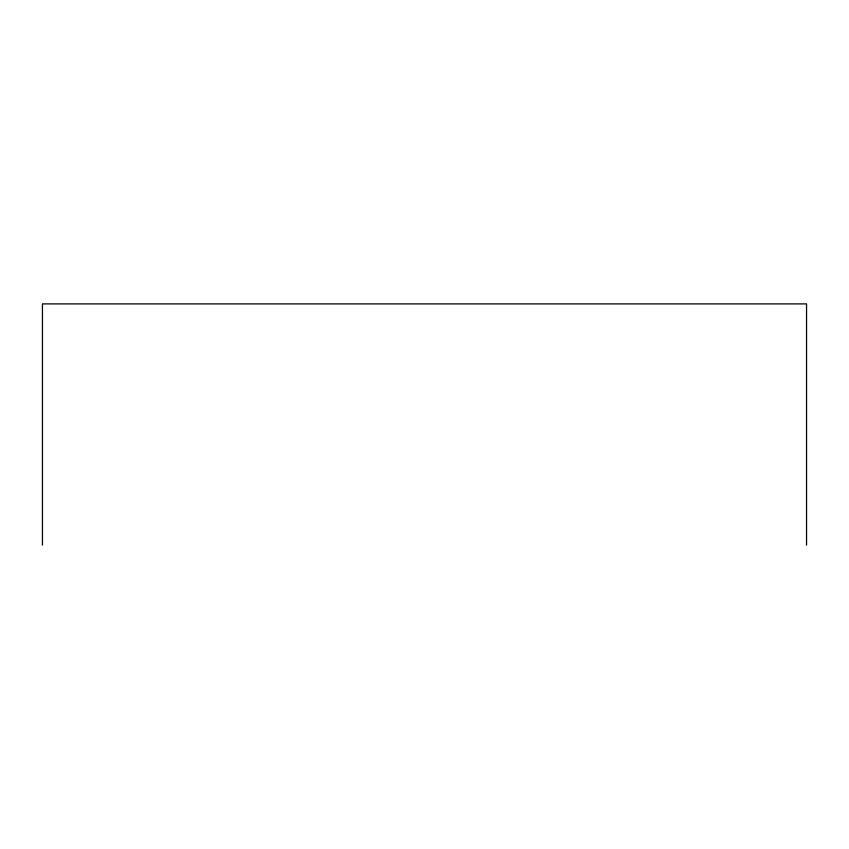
<?xml version="1.0" encoding="UTF-8"?>
<svg xmlns="http://www.w3.org/2000/svg" width="849" height="849" viewBox="0 0 849 849"><rect width="100%" height="100%" fill="white"/><g stroke="black" fill="none" stroke-linecap="round" stroke-linejoin="round"><path stroke-width="1.27" d="M806.55 545.1L806.55 303.9L42.45 303.9L42.45 545.1"/></g></svg>
